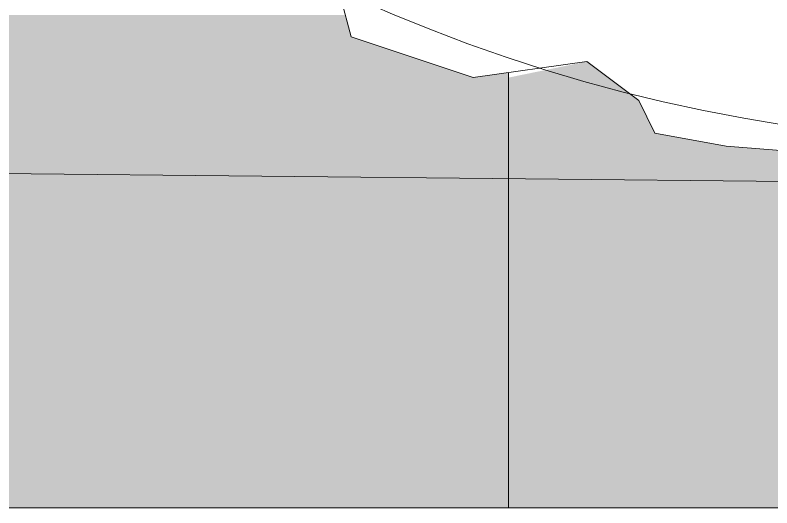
# Model space of a CAD drawing. Header units: metres. Extents: x 3856 to 4207, y -1118 to -691.
# Drawn here: x 4006.455 to 4007.991, y -968.227 to -967.227 of the extents above; entities that cross this region are included whole.
import ezdxf

# ---------------------------------------------------------------- set-up
doc = ezdxf.new("R2010")
doc.units = ezdxf.units.M
for name, color, linetype, lineweight in [('Floors', 7, 'Continuous', 9), ('Planting', 7, 'Continuous', 9), ('Surface Pattern', 7, 'Continuous', 9), ('Text Notes', 7, 'Continuous', 9)]:
    doc.layers.add(name, color=color, linetype=linetype, lineweight=lineweight)
doc.layers.add('ROA-E00-URB-A101-MASTER_PLAN cambio estaciomientos_dwg', color=7, linetype='Continuous', lineweight=9, true_color=0x767676)

# ---------------------------------------------------------------- blocks, each defined once
blk = doc.blocks.new('M_RPC Árbol - Caducifolio - Chopo de Lombardía - 12_2 metros-V104-IMPLANTACIÓN - KIT COMERCIAL')
at = {"layer": 'Planting'}
for p, q in [((-1.4685, -2.9526), (-1.4194, -3.1338)), ((-1.4194, -3.1338), (-1.1723, -3.2167)), ((-1.1723, -3.2167), (-0.9413, -3.1842)), ((-0.9413, -3.1842), (-0.8359, -3.2635)), ((-0.8359, -3.2635), (-0.8031, -3.3294)), ((-0.8031, -3.3294), (-0.6581, -3.3561)), ((-0.6581, -3.3561), (-0.4437, -3.373))]:
    blk.add_line(p, q, dxfattribs=at)
blk.add_arc((-0.0275, 0.0085), 3.3603, 180, 360, dxfattribs=at)
blk = doc.blocks.new('ROA-E00-URB-A101-MASTER_PLAN cambio estaciomientos_dwg-7942325-IMPLANTACIÓN - KIT COMERCIAL')
at = {"layer": 'Floors'}
blk.add_line((968.2275, 3999.1098), (968.2275, 4010.8175), dxfattribs=at)

msp = doc.modelspace()

# ---------------------------------------------------------------- hatches: boundary and pattern name
at = {"layer": 'Surface Pattern', "lineweight": 5, "true_color": 0xcdcdcd}
h = msp.add_hatch(color=254, dxfattribs=at)
h.paths.add_polyline_path([(4012.4855, -976.8791), (4013.6855, -976.8791), (4013.6855, -972.278), (4012.4855, -972.6531), (4012.4855, -976.8609)])
h.paths.add_polyline_path([(4013.6855, -971.9405), (4013.6798, -971.1212), (4013.6342, -970.6001), (4013.5434, -970.0848), (4013.4081, -969.5795), (4013.2292, -969.0878), (4013.0082, -968.6137), (4012.7468, -968.1605), (4012.4468, -967.7319), (4012.1107, -967.331), (4012.0169, -967.2273), (4009.8828, -967.2273), (4009.7529, -967.2799), (4009.667, -967.339), (4009.4129, -967.3747), (4009.1917, -967.4764), (4009.112, -967.16), (4009.1102, -967.1517), (4008.9684, -967.0609), (4008.8987, -967.2353), (4008.9709, -967.4133), (4008.9311, -967.4659), (4008.7496, -967.515), (4008.503, -967.4748), (4008.3728, -967.4098), (4008.2877, -967.4858), (4008.0761, -967.5074), (4007.8987, -967.4934), (4007.7536, -967.4668), (4007.7208, -967.4009), (4007.6155, -967.3216), (4007.4568, -967.3541), (4007.4568, -968.2273), (4010.9223, -968.2331), (4011.132, -968.2789), (4011.3271, -968.3684), (4011.4986, -968.4974), (4011.6397, -968.6603), (4011.8861, -969.0585), (4011.9654, -969.2104), (4012.4434, -968.9411), (4012.219, -969.8078), (4012.323, -970.1416), (4012.422, -970.6001), (4012.4756, -971.0642), (4012.4855, -971.5133), (4012.4855, -971.5792), (4013.5712, -971.9061)])
h.paths.add_polyline_path([(4008.2905, -966.7149), (4008.4831, -966.6811), (4008.5579, -966.6067), (4008.7111, -966.6865), (4008.6853, -966.6046), (4008.6665, -966.5043), (4008.6646, -965.9745), (4008.57, -965.5113), (4008.4894, -965.4073), (4008.3363, -965.3367), (4008.2222, -965.4449), (4008.026, -965.4336), (4007.8786, -965.4932), (4007.8327, -965.3053), (4007.7239, -965.2234), (4007.5467, -965.2094), (4007.5467, -965.1911), (4007.6005, -965.0484), (4007.6662, -964.9614), (4007.8433, -964.9754), (4007.9521, -965.0573), (4007.998, -965.2452), (4008.1454, -965.1856), (4008.355, -965.1843), (4008.4631, -965.0835), (4008.6088, -965.1594), (4008.6619, -965.2278), (4008.6523, -962.5787), (4008.4631, -962.4904), (4008.269, -962.4136), (4007.9517, -962.3176), (4007.8685, -962.2959), (4007.6637, -962.2554), (4007.4568, -962.2273), (4007.4568, -964.8833), (4007.4932, -964.8282), (4007.5474, -964.9372), (4007.4568, -965), (4007.4568, -965.5762), (4007.6655, -965.3053), (4007.5271, -965.9755), (4007.4568, -966.0137), (4007.4568, -966.5233), (4007.5619, -966.5585), (4007.7929, -966.5261), (4007.8982, -966.6054), (4007.9311, -966.6713), (4008.1277, -966.702)])
at = {"layer": 'Surface Pattern', "true_color": 0xcdcdcd}
msp.add_hatch(color=254, dxfattribs=at).paths.add_polyline_path([(3999.9511, -968.2273), (4007.4568, -968.2273), (4007.4568, -967.3439), (4007.3845, -967.3541), (4007.1373, -967.2712), (4007.1255, -967.2273), (3999.1098, -967.2273), (3999.1098, -968.2273), (3999.7568, -968.2273)])

# ---------------------------------------------------------------- linework, layer by layer
at = {"layer": 'Floors'}
for p, q in [((4007.4568, -968.2273), (4007.4568, -967.3439)), ((3999.1098, -968.2273), (4010.815, -968.2273))]:
    msp.add_line(p, q, dxfattribs=at)
at = {"layer": 'Text Notes'}
msp.add_line((4039.8233, -967.8931), (3869.95, -966.1407), dxfattribs=at)

# ---------------------------------------------------------------- block references
at = {"layer": 'Planting'}
msp.add_blockref('M_RPC Árbol - Caducifolio - Chopo de Lombardía - 12_2 metros-V104-IMPLANTACIÓN - KIT COMERCIAL', (4008.5568, -964.1374), dxfattribs=at)
at = {"layer": 'ROA-E00-URB-A101-MASTER_PLAN cambio estaciomientos_dwg', "color": 7, "rotation": 269.9999999999999}
msp.add_blockref('ROA-E00-URB-A101-MASTER_PLAN cambio estaciomientos_dwg-7942325-IMPLANTACIÓN - KIT COMERCIAL', (0, 0), dxfattribs=at)

doc.saveas('drawing.dxf')
